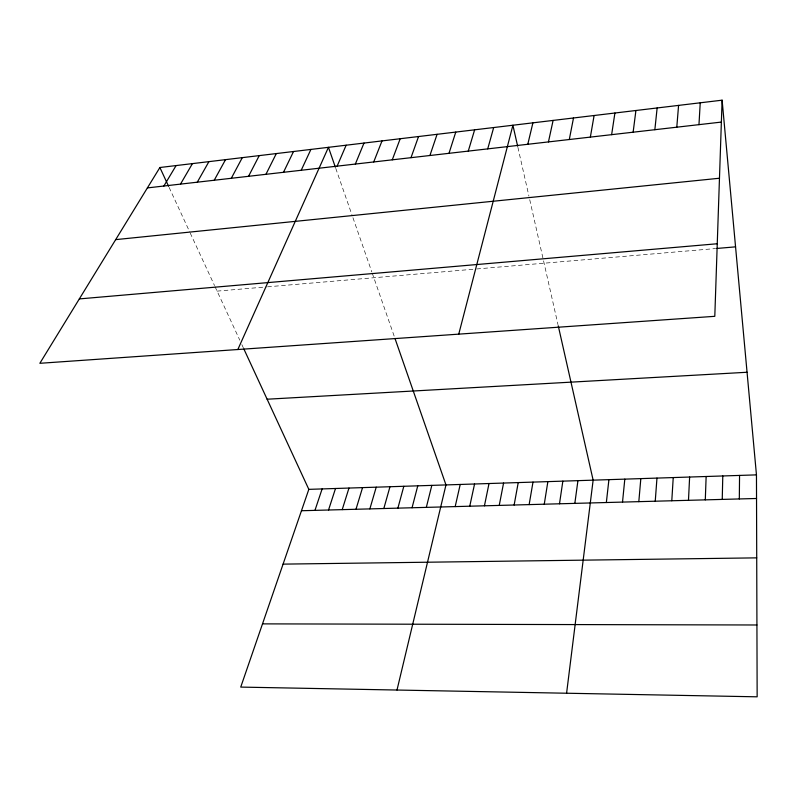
<?xml version="1.0" encoding="UTF-8"?>
<svg xmlns="http://www.w3.org/2000/svg" width="797" height="797" viewBox="0 0 797 797"><rect width="100%" height="100%" fill="white"/><g stroke="black" fill="none" stroke-linecap="round" stroke-linejoin="round"><path stroke-width="0.6" stroke-dasharray="3.98 2.99" d="M217.093 291.124L266.367 286.92M267.563 286.82L474.265 269.167M476.726 268.958L715.616 248.554M169.094 187.395L189.696 231.917M190.204 233.003L214.542 285.605M215.051 286.711L239.807 340.199M241.83 344.573L243.344 347.851M335.766 168.366L352.144 215.399M352.941 217.691L371.82 271.936M372.229 273.102L394.565 337.27M517.901 147.335L528.959 196.221M529.726 199.649L557.98 324.618"/><path stroke-width="1.2" d="M739.317 498.952L739.556 475.42M722.241 499.41L722.789 475.958M722.112 100.183L714.799 316.319L39.85 363.302L159.898 167.509L722.112 100.183L756.463 474.873L757.15 696.817L240.734 687.094L308.828 489.358L243.852 348.937M705.295 499.868L706.142 476.496M688.478 500.317L689.624 477.034M698.969 124.651L700.234 102.803M671.791 500.765L673.236 477.562M655.244 501.213L656.967 478.09M676.792 127.191L678.576 105.393M638.815 501.662L640.828 478.618M622.517 502.1L624.808 479.136M654.855 129.712L657.136 107.964M606.348 502.528L608.918 479.645M566.587 693.231L593.137 480.163L558.249 325.814M633.137 132.202L635.916 110.504M574.836 503.375L577.935 480.651M559.494 503.794L562.851 481.139M611.638 134.663L614.905 113.025M544.261 504.202L547.868 481.627M529.138 504.611L532.994 482.105M590.358 137.104L594.104 115.515M514.135 505.019L518.229 482.583M569.297 139.525L573.501 117.986M499.231 505.418L503.574 483.062M484.437 505.816L489.019 483.53M548.446 141.916L553.108 120.427M469.752 506.205L474.564 483.998M455.177 506.603L460.218 484.456M396.996 690.033L445.971 484.925L394.963 338.406M527.803 144.277L532.904 122.838M426.325 507.38L431.825 485.383M458.753 334.142L512.909 125.239L517.642 146.2M412.059 507.759L417.767 485.831M397.892 508.147L403.82 486.29M487.724 148.88L493.682 127.54M383.825 508.526L389.972 486.738M369.858 508.894L376.214 487.176M468.267 151.111L474.633 129.821M355.99 509.273L362.545 487.625M342.212 509.642L348.976 488.063M449 153.323L455.764 132.083M328.533 510.01L335.507 488.501M314.954 510.379L322.118 488.93M429.912 155.505L437.075 134.324M411.003 157.676L418.545 136.536M392.273 159.828L400.194 138.738M373.723 161.95L382.012 140.91M355.342 164.062L363.99 143.071M337.131 166.145L346.137 145.213M237.835 349.524L328.444 147.325L335.368 167.221M301.206 170.269L310.91 149.428M283.493 172.301L293.525 151.51M265.939 174.314L276.31 153.572M248.544 176.306L259.234 155.614M231.299 178.289L242.308 157.647M214.224 180.242L225.541 159.649M197.287 182.184L208.914 161.642M180.511 184.107L192.436 163.614M163.873 186.02L176.097 165.577M147.395 187.913L721.375 122.08M115.675 239.628L719.472 178.239M79.331 298.915L717.25 243.752M716.792 248.455L735.561 246.851M267.115 399.217L747.058 372.259M308.828 489.358L756.463 474.873M301.465 510.738L756.542 498.484M283.084 564.127L756.722 557.86M262.502 623.872L756.931 624.987M159.898 167.509L168.595 186.309"/></g></svg>
